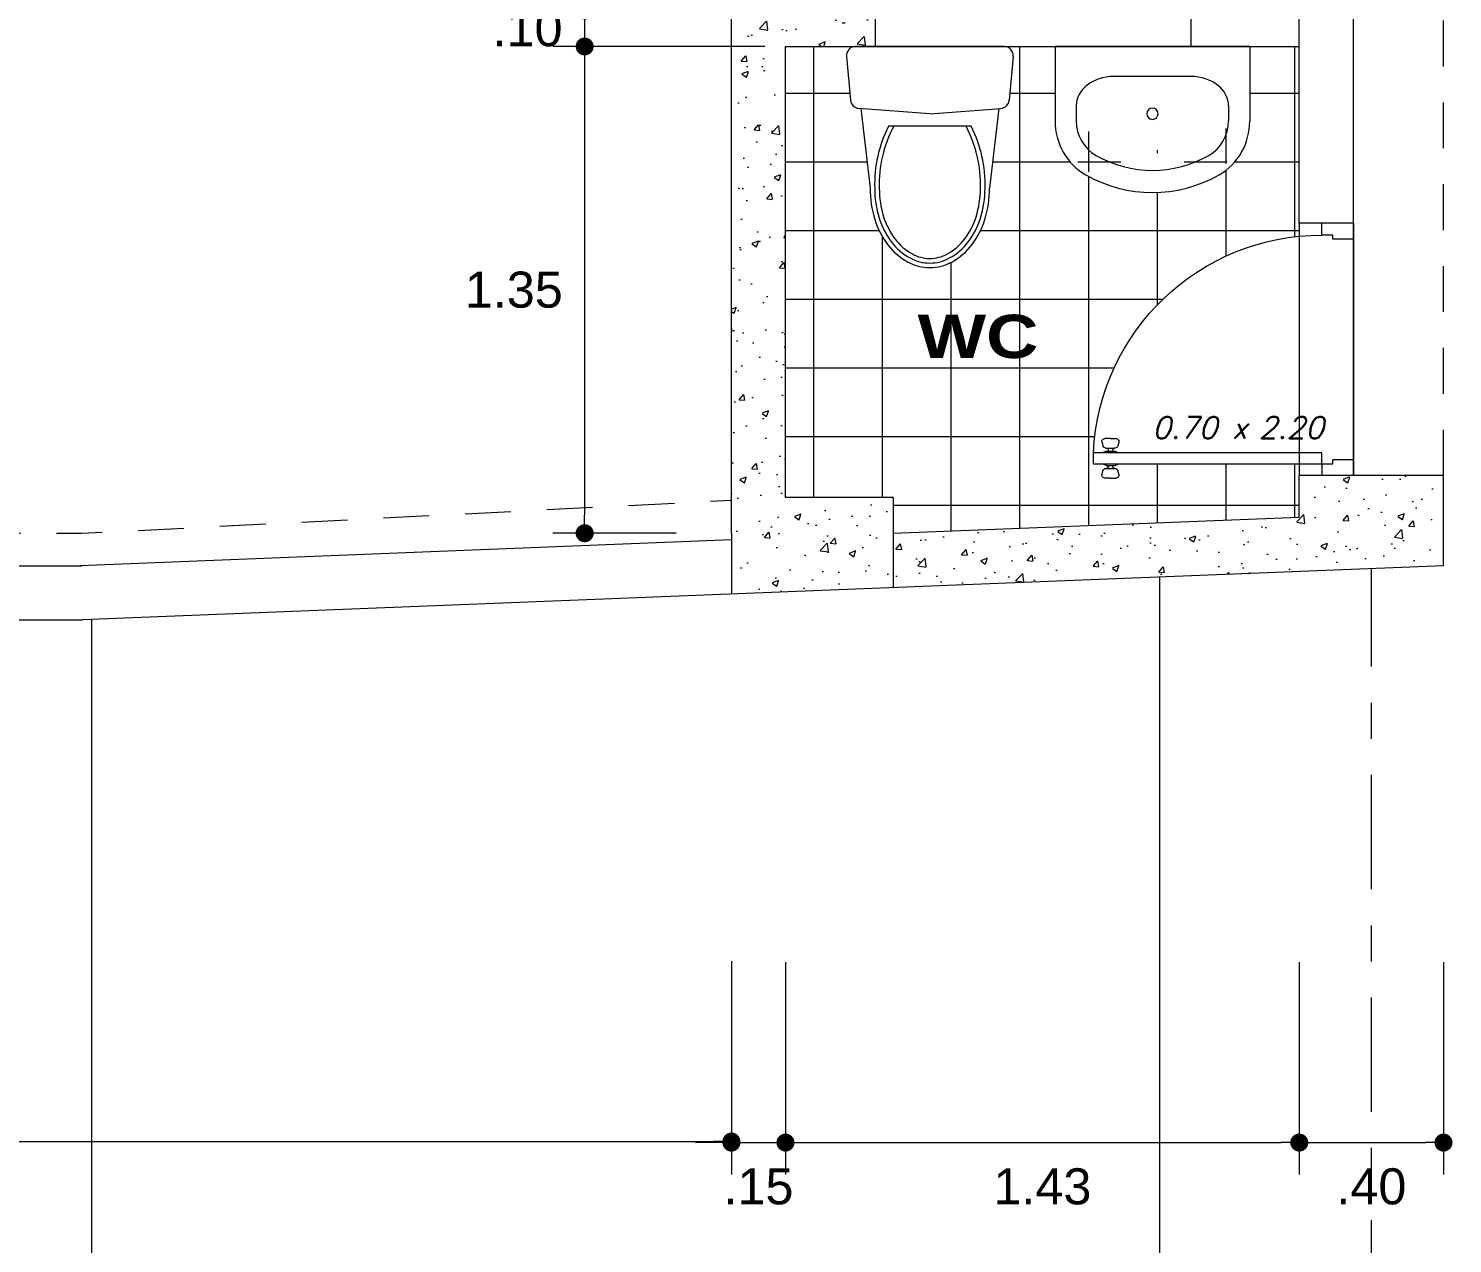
# Model space of a CAD drawing. Header units: millimetres. Extents: x 2178 to 2304, y 1220 to 1359.
# Drawn here: x 2208.302 to 2212.251, y 1328.93 to 1332.3 of the extents above; entities that cross this region are included whole.
import ezdxf
from ezdxf.enums import TextEntityAlignment as Align

# ---------------------------------------------------------------- set-up
doc = ezdxf.new("R2010")
doc.units = ezdxf.units.MM
doc.linetypes.add('CENTER', pattern=[50.800000000000004, 31.75, -6.35, 6.35, -6.35])
doc.linetypes.add('HIDDEN', pattern=[9.524999999999999, 6.35, -3.175])
doc.layers.get('0').update_dxf_attribs({"lineweight": 0})
for name, color, linetype, lineweight in [('carpinteria', 12, 'Continuous', 5), ('Ejes22', 50, 'CENTER', 9), ('Mobiliario', 52, 'Continuous', 5), ('PLUMA 1', 46, 'Continuous', 13), ('PLUMA 7', 10, 'Continuous', 0), ('PLUMA4', 160, 'Continuous', 40), ('PROY', 13, 'HIDDEN', 13), ('TEXTO', 5, 'Continuous', 18), ('TEXTOS', 42, 'Continuous', 13)]:
    doc.layers.add(name, color=color, linetype=linetype, lineweight=lineweight)
doc.layers.add('pisos....', color=7, linetype='Continuous', lineweight=5, true_color=0x7c7f7e)
doc.styles.add('ARIAL', font='arial.ttf')
doc.styles.add('ARIAL-N', font='arialbd.ttf')
doc.styles.add('SIMPLEX', font='simplex.shx', dxfattribs={"width": 1.2, "oblique": 15})
doc.dimstyles.new('RPM 50', dxfattribs={"dimtxt": 0.1, "dimasz": 0.05, "dimexe": 0.08849999999999973, "dimexo": 0.1535, "dimgap": 0.07099999999999997, "dimtad": 2, "dimtih": 1, "dimtoh": 1, "dimzin": 4, "dimdsep": 46, "dimtxsty": 'ARIAL', "dimblk": 'DOT', "dimcen": 0.4, "dimdle": 0.25, "dimclrd": 8, "dimclre": 8, "dimclrt": 9, "dimadec": 0, "dimazin": 0, "dimtfac": 1, "dimtix": 1, "dimtmove": 0, "dimatfit": 3, "dimldrblk": 'DOT', "dimfxl": 0.5, "dimfxlon": 1, "dimlwd": 0, "dimlwe": 0, "dimarcsym": 0})
pattern_1 = [(49.99999999999999, (1019.093095671087, -426.9564722311436), (0.182184668996004, -0.01593908553890309), [0.01905, -0.20955]), (355, (1019.093095671087, -426.9564722311436), (-0.03524342142496934, 0.1910568452390352), [0.01524, -0.16764058417]), (100.4514447, (1019.108277678087, -426.9578004846437), (0.1469412470903533, 0.1751177519121951), [0.01619000879999999, -0.1780902445999999]), (46.18420000000001, (1019.093095671087, -426.9056722311436), (0.2710790408921299, -0.04204232793272715), [0.028575, -0.314325]), (96.63555760999992, (1019.115685571087, -426.9091757311437), (0.237404134051503, 0.2474261245977215), [0.02428502314, -0.26713560816]), (351.1841511700001, (1019.093095671087, -426.9056722311436), (0.237404134064977, 0.2474261245855326), [0.02285996707, -0.25145973192]), (21, (1019.118495671087, -426.9183722311436), (0.1516143912691325, -0.1022651981870876), [0.01905, -0.20955]), (326.0000000000001, (1019.118495671087, -426.9183722311436), (0.06180202834764707, 0.1841879661223193), [0.01524, -0.16764]), (71.45144499999999, (1019.131130203687, -426.9268943310435), (0.2134164192787162, 0.08192276888590524), [0.0161900088, -0.1780899376]), (37.50000000000001, (1019.093095671087, -426.9564722311436), (0.003088603250591816, 0.0845550388731531), [0, -0.165608, 0, -0.17018, 0, -0.168275]), (7.499999999999999, (1019.093095671087, -426.9564722311436), (0.06681966251030574, 0.1001805748181195), [0, -0.09702799999999999, 0, -0.161798, 0, -0.06413500000000001]), (327.5, (1019.036453671087, -426.9564722311436), (0.1355905951668714, -0.005728743992673458), [0, -0.0635, 0, -0.19812, 0, -0.26289]), (317.5, (1019.011053671087, -426.9564722311436), (0.148129181386018, 0.02542649103333302), [0, -0.08255, 0, -0.131572, 0, -0.18669])]

# ---------------------------------------------------------------- blocks, each defined once
blk = doc.blocks.new('puerta de 0.80')
for p, q in [((0, 0.7578726278069325), (0, 0.8078726278070008)), ((0, 0.05787262780700075), (0, 0.8078726278070008)), ((0.06500000000005457, 0.7578726278069325), (0.06500000000005457, 0.770372627806978)), ((0.06500000000005457, 0.770372627806978), (0.1000000000000227, 0.770372627806978)), ((0.1000000000000227, 0.770372627806978), (0.1000000000000227, 0.8078726278070008)), ((0, 0.7578726278069325), (0.06500000000005457, 0.7578726278069325)), ((0.743372223558481, 0.1131570363396577), (0.7462233707656196, 0.1025164101029077)), ((0.7699992280930701, 0.1257452267906274), (0.753031481821381, 0.1257452267906274)), ((0.7820575276252839, 0.09510460055400927), (0.7558826290285197, 0.09510460055400927)), ((0.7558826290285197, 0.09510460055400927), (0.7579409285608563, 0.09510460055400927)), ((0.7699992280930701, 0.1257452267906274), (0.7869669743646455, 0.1257452267906274)), ((0.7841158271576205, 0.09510460055400927), (0.7820575276252839, 0.09510460055400927)), ((0.7966262326275455, 0.1131570363396577), (0.7937750854204069, 0.1025164101029077)), ((0, 0.007872627806932542), (0, 0.05787262780700075)), ((0, 0.05787262780700075), (0.06500000000005457, 0.05787262780700075)), ((0.06500000000005457, 0.04537262780695528), (0.06500000000005457, 0.05787262780700075)), ((0.1000000000000227, 0.04537262780695528), (0.06500000000005457, 0.04537262780695528)), ((0.1000000000000227, 0.08037262780703713), (0.8250000000000455, 0.08037262780703713)), ((0.1000000000000227, 0.04537262780695528), (0.1000000000000227, 0.08037262780703713)), ((0.8250000000000455, 0.04537262780695528), (0.1000000000000227, 0.04537262780695528)), ((0.1000000000000227, 0.04537262780695528), (0.1000000000000227, 0.007872627806932542)), ((0.7820575276252839, 0.08545825626470105), (0.7558826290285197, 0.08545825626470105)), ((0.762940928560738, 0.09010460055401381), (0.762940928560738, 0.08545825626470105)), ((0.8250000000000455, 0.04537262780695528), (0.7720000000000482, 0.04537262780695528)), ((0.7770575276252885, 0.09010460055401381), (0.7770575276252885, 0.08545825626470105)), ((0.8250000000000455, 0.08037262780703713), (0.8250000000000455, 0.04537262780695528)), ((0.743372223558481, 0.01258821927433473), (0.7462233707656196, 0.02322884551108473)), ((0.7699992280930701, 2.882325134123676e-08), (0.753031481821381, 2.882325134123676e-08)), ((0.7820575276252839, 0.04028699934929136), (0.7558826290285197, 0.04028699934929136)), ((0.7820575276252839, 0.03064065505998315), (0.7558826290285197, 0.03064065505998315)), ((0.7558826290285197, 0.03064065505998315), (0.7579409285608563, 0.03064065505998315)), ((0.762940928560738, 0.0356406550599786), (0.762940928560738, 0.04028699934929136)), ((0.7699992280930701, 2.882325134123676e-08), (0.7869669743646455, 2.882325134123676e-08)), ((0.7770575276252885, 0.0356406550599786), (0.7770575276252885, 0.04028699934929136)), ((0.7841158271576205, 0.03064065505998315), (0.7820575276252839, 0.03064065505998315)), ((0.7966262326275455, 0.01258821927433473), (0.7937750854204069, 0.02322884551108473))]:
    blk.add_line(p, q)
at = {"linetype": 'Continuous', "lineweight": 0}
for p, q in [((0.7558826290285197, 0.08545825626470105), (0.7419099796773025, 0.08037262780692345)), ((0.7558826290285197, 0.04028699934929136), (0.7419099796773025, 0.04537262780695528)), ((0.7820575276252839, 0.08545825626470105), (0.796030176976501, 0.08037262780692345)), ((0.7820575276252839, 0.04028699934929136), (0.796030176976501, 0.04537262780695528))]:
    blk.add_line(p, q, dxfattribs=at)
for centre, radius, start, end in [((0.1000000000000227, 0.04537262780695528), 0.725, 2.767078666097358, 90), ((0.753031481821381, 0.1157452267906365), 0.01, 90, 195.0000000000087), ((0.7558826290285197, 0.1051046005540002), 0.01, 195.0000000001698, 270), ((0.7579409285607426, 0.09010460055401381), 0.005, 0, 90), ((0.7820575276252839, 0.09010460055401381), 0.005, 90, 180), ((0.7841158271575068, 0.1051046005540002), 0.01, 270, 344.9999999998302), ((0.7869669743646455, 0.1157452267906365), 0.01, 344.9999999999912, 90), ((0.753031481821381, 0.01000002882324225), 0.01, 164.9999999999913, 270), ((0.7558826290285197, 0.02064065505999224), 0.01, 90, 164.9999999998302), ((0.7579409285607426, 0.0356406550599786), 0.005, 270, 0), ((0.7820575276252839, 0.0356406550599786), 0.005, 180, 270), ((0.7841158271575068, 0.02064065505999224), 0.01, 15.00000000016984, 90), ((0.7869669743646455, 0.01000002882324225), 0.01, 270, 15.00000000000872)]:
    blk.add_arc(centre, radius, start, end)
blk = doc.blocks.new('P')
at = {"style": 'SIMPLEX', "oblique": 15}
blk.add_text('x', height=0.06, dxfattribs=at).set_placement((-0.01697368369676155, 0.0255492955629677))
blk.add_attdef('L', text='', height=0.06, dxfattribs=at).set_placement((-0.057659880294743, 0.02554929556297481), align=Align.RIGHT)
blk.add_attdef('H', (0.05806964743619147, 0.02554929556297481), '', height=0.06, dxfattribs=at)
blk = doc.blocks.new('LAVATORIO')
at = {"layer": 'PLUMA 1', "linetype": 'Continuous', "lineweight": 20}
for p, q in [((-0.2999934783219942, 0.2071363636785648), (-0.2999934783219942, -0.02195454545901754)), ((-0.2999934783219942, 0.2071363636785648), (0.2999934783219942, 0.2071363636785648)), ((0.2999934783219942, 0.2071363636785648), (0.2999934783219942, -0.02195454545901754)), ((-0.1188260869807323, 0.1148181818415779), (0.1188260869807323, 0.1148181818415779)), ((-0.234782608743501, 0.02386363636850319), (-0.234782608743501, -0.02195454545901754)), ((0.234782608743501, 0.02386363636850319), (0.234782608743501, -0.02195454545901754))]:
    blk.add_line(p, q, dxfattribs=at)
blk.add_circle((0, 0), 0.01750000000356522, dxfattribs=at)
at = {"layer": 'PLUMA 1', "linetype": 'Continuous', "lineweight": 20, "extrusion": (0, 0, -1)}
for centre, major_axis, ratio, start_param, end_param in [((-0.1188260869807323, 0.02386363636850319), (0.1159565217627687, 2.11200665065676e-14), 0.7846746081733931, 3.141592653590338, 4.712388980384833), ((0.1188260869807323, 0.02386363636850319), (-0.1159565217627687, 9.952126509930016e-14), 0.7846746081733929, 1.570796326794223, 3.1415926535887), ((-0.1188521754517069, -0.02195454545901754), (2.795176774598603e-13, 0.1893818215381344), 0.9565217391304283, 3.638567482427635, 4.712388980383277), ((-0.1188521754517069, -0.02195454545901754), (-1.25662522260505e-12, 0.1212000033427651), 0.9565217391302343, 3.638567482442401, 4.712388980394607), ((0.1188521754517069, -0.02195454545901754), (1.256475748923904e-12, 0.1212000033427651), 0.9565217391302343, 1.57079632678498, 2.644617824737187), ((0.1188521754517069, -0.02195454545901754), (-2.791350386132135e-13, 0.1893818215381344), 0.9565217391304283, 1.570796326796306, 2.64461782475195), ((0, 0.2071363636785648), (-2.207522384136759e-16, 0.3818181859691521), 0.9565217391303741, 2.64461781258921, 3.638567494590378), ((0, 0.2071363636785648), (1.873049312265182e-16, 0.4500000041648561), 0.9565217391303545, 2.644617814432515, 3.638567492747071)]:
    blk.add_ellipse(centre, major_axis=major_axis, ratio=ratio, start_param=start_param, end_param=end_param, dxfattribs=at)
blk = doc.blocks.new('A$C17BD6781')
at = {"layer": 'Mobiliario', "linetype": 'Continuous'}
for p, q in [((0.0470258381902795, 0.2024778968581415), (0.07702583819028064, 0.4624778968581325)), ((0.4970258381902681, 0.2024778968581415), (0.467025838190267, 0.4624778968581325)), ((0.1371245447934086, 0.2600000207519599), (0.406927131587139, 0.2600000207519599)), ((0.2720258381902738, 0.2200000207519395), (0.04046188830088226, 0.2019667219995256)), ((0.2720258381902738, 0.2200000207519395), (0.5035897880796654, 0.2019667219995256)), ((2.658856601556181e-08, 0.03271609313324575), (0.01291432294007677, 0.1747733529997788)), ((0.5440516497919816, 0.03271609313324575), (0.5311373534404709, 0.1747733529997788)), ((0.0298768227825974, 2.075196903206233e-08), (0.5141748535979502, 2.075196903206233e-08))]:
    blk.add_line(p, q, dxfattribs=at)
for points in [[(0.467025838190267, 0.4624778968581325, 0.07568148098942781), (0.4514763274974598, 0.564619449634364, 0.08594715031423093), (0.409911660521658, 0.6457161817953931, 0.1060218382171382), (0.3436150782673906, 0.7032144903049868, 0.1264657149685374), (0.2720258381902738, 0.7216159645624032, 0.1264657149685252), (0.2004365981131571, 0.7032144903049868, 0.1060218382171112), (0.1341400158588897, 0.6457161817953931, 0.08594715031425326), (0.09257534888308783, 0.564619449634364, 0.07568148098944026), (0.07702583819028064, 0.4624778968581325, 0.07568148098943636)], [(0.4520258381902806, 0.4624778968581325, 0.0756814809893859), (0.4371558434836231, 0.5601558482174767, 0.08594715031428633), (0.3979260275471859, 0.6366970575473658, 0.1060218382171535), (0.3363817185640983, 0.6900737708649274, 0.1264657149685132), (0.2720258381902738, 0.7066159645624168, 0.1264657149686313), (0.2076699578163925, 0.6900737708648705, 0.1060218382170392), (0.1461256488333618, 0.6366970575473658, 0.08594715031415015), (0.1068958328969813, 0.5601558482175903, 0.07568148098951734), (0.092025838190267, 0.4624778968581325, 0.07568148098951734)], [(0.4370258381902659, 0.4624778968581325, 0.07568148098938046), (0.422835359469758, 0.5556922468005894, 0.08594715031429338), (0.3859403945727138, 0.6276779332993385, 0.1060218382171472), (0.3291483588608344, 0.6769330514248111, 0.1264657149685263), (0.2720258381902738, 0.6916159645624305, 0.1264657149686292), (0.2149033175196564, 0.6769330514248111, 0.1060218382170225), (0.1581112818078338, 0.6276779332993385, 0.08594715031417827), (0.1212163169108464, 0.5556922468007031, 0.07568148098950629), (0.1070258381902818, 0.4624778968581325, 0.07568148098950629)]]:
    blk.add_lwpolyline(points, format="xyb", dxfattribs=at)
for centre, radius, start, end in [((0.5137349313203856, 0.4501454030077241), 0.4218893808016409, 178.3249151335759, 206.7885795011672), ((0.5137349313203856, 0.4501454030077241), 0.4068893808016409, 178.3249151335759, 207.8601275501853), ((0.03031674506016202, 0.4501454030077241), 0.4068893808016409, 332.1398724498131, 1.675084866424104), ((0.03031674506016202, 0.4501454030077241), 0.4218893808016409, 333.2114204988328, 1.675084866424104), ((0.04279111913410816, 0.1720572806184748), 0.03, 94.45298473469602, 174.8055710922652), ((0.5012605572464395, 0.1720572806184748), 0.03, 5.194428907734862, 85.54701526530398), ((0.0298768227825974, 0.03000002075194175), 0.03, 174.8055710922652, 270), ((0.5141748535979502, 0.03000002075194175), 0.03, 270, 5.194428907734862)]:
    blk.add_arc(centre, radius, start, end, dxfattribs=at)
blk = doc.blocks.new('_DOT')
at = {"color": 0, "linetype": 'ByBlock'}
blk.add_line((-0.5, 0), (-1, 0), dxfattribs=at)
at = {"color": 0, "linetype": 'ByBlock', "const_width": 0.5}
blk.add_lwpolyline([(-0.25, 0, 1), (0.25, 0, 1)], format="xyb", close=True, dxfattribs=at)
blk = doc.blocks.new('*D959')
at = {"color": 8, "lineweight": 0, "transparency": 16777216}
for p, q in [((2205.05131320559, 1329.712459537358), (2205.05131320559, 1329.123959537358)), ((2210.25131320559, 1329.712459537358), (2210.25131320559, 1329.123959537358)), ((2205.10131320559, 1329.212459537358), (2210.20131320559, 1329.212459537358))]:
    blk.add_line(p, q, dxfattribs=at)
at = {"layer": 'Defpoints', "color": 0, "transparency": 16777216}
for p in [(2205.05131320559, 1330.899712895096), (2210.25131320559, 1330.881259522864), (2210.25131320559, 1329.212459537358)]:
    blk.add_point(p, dxfattribs=at)
at = {"color": 8, "lineweight": 0, "transparency": 16777216, "xscale": 0.05, "yscale": 0.05, "zscale": 0.05, "rotation": 180}
blk.add_blockref('_DOT', (2205.05131320559, 1329.212459537358), dxfattribs=at)
at = {"color": 8, "lineweight": 0, "transparency": 16777216, "xscale": 0.05, "yscale": 0.05, "zscale": 0.05}
blk.add_blockref('_DOT', (2210.25131320559, 1329.212459537358), dxfattribs=at)
at = {"color": 9, "transparency": 16777216, "insert": (2207.65131320559, 1329.090402238586), "char_height": 0.1, "attachment_point": 5, "style": 'ARIAL'}
blk.add_mtext('5.20', dxfattribs=at)
blk = doc.blocks.new('*D960')
at = {"color": 8, "lineweight": 0, "transparency": 16777216}
for p, q in [((2210.25131320559, 1329.709712895096), (2210.25131320559, 1329.121212895096)), ((2210.401313205591, 1329.709712895096), (2210.401313205591, 1329.121212895096)), ((2210.20131320559, 1329.209712895096), (2210.15131320559, 1329.209712895096)), ((2210.25131320559, 1329.209712895096), (2210.401313205591, 1329.209712895096)), ((2210.451313205591, 1329.209712895096), (2210.501313205591, 1329.209712895096))]:
    blk.add_line(p, q, dxfattribs=at)
at = {"layer": 'Defpoints', "color": 0, "transparency": 16777216}
for p in [(2210.401313205591, 1330.998998609382), (2210.25131320559, 1330.881259522864), (2210.401313205591, 1329.209712895096)]:
    blk.add_point(p, dxfattribs=at)
at = {"color": 8, "lineweight": 0, "transparency": 16777216, "xscale": 0.05, "yscale": 0.05, "zscale": 0.05}
blk.add_blockref('_DOT', (2210.25131320559, 1329.209712895096), dxfattribs=at)
at = {"color": 8, "lineweight": 0, "transparency": 16777216, "xscale": 0.05, "yscale": 0.05, "zscale": 0.05, "rotation": 180}
blk.add_blockref('_DOT', (2210.401313205591, 1329.209712895096), dxfattribs=at)
at = {"color": 9, "transparency": 16777216, "insert": (2210.32631320559, 1329.087655596324), "char_height": 0.1, "attachment_point": 5, "style": 'ARIAL'}
blk.add_mtext('.15', dxfattribs=at)
blk = doc.blocks.new('*D961')
at = {"color": 8, "lineweight": 0, "transparency": 16777216}
for p, q in [((2210.401313205591, 1329.709712895096), (2210.401313205591, 1329.121212895096)), ((2211.82631320559, 1329.709712895096), (2211.82631320559, 1329.121212895096)), ((2210.451313205591, 1329.209712895096), (2211.77631320559, 1329.209712895096))]:
    blk.add_line(p, q, dxfattribs=at)
at = {"layer": 'Defpoints', "color": 0, "transparency": 16777216}
for p in [(2211.82631320559, 1331.059514482398), (2210.401313205591, 1330.998998609382), (2211.82631320559, 1329.209712895096)]:
    blk.add_point(p, dxfattribs=at)
at = {"color": 8, "lineweight": 0, "transparency": 16777216, "xscale": 0.05, "yscale": 0.05, "zscale": 0.05, "rotation": 180}
blk.add_blockref('_DOT', (2210.401313205591, 1329.209712895096), dxfattribs=at)
at = {"color": 8, "lineweight": 0, "transparency": 16777216, "xscale": 0.05, "yscale": 0.05, "zscale": 0.05}
blk.add_blockref('_DOT', (2211.82631320559, 1329.209712895096), dxfattribs=at)
at = {"color": 9, "transparency": 16777216, "insert": (2211.11381320559, 1329.087621489912), "char_height": 0.1, "attachment_point": 5, "style": 'ARIAL'}
blk.add_mtext('1.43', dxfattribs=at)
blk = doc.blocks.new('*D962')
at = {"color": 8, "lineweight": 0, "transparency": 16777216}
for p, q in [((2211.82631320559, 1329.709712895096), (2211.82631320559, 1329.121212895096)), ((2212.22631320559, 1329.709712895096), (2212.22631320559, 1329.121212895096)), ((2211.876313205591, 1329.209712895096), (2212.17631320559, 1329.209712895096))]:
    blk.add_line(p, q, dxfattribs=at)
at = {"layer": 'Defpoints', "color": 0, "transparency": 16777216}
for p in [(2211.82631320559, 1331.059514482398), (2212.22631320559, 1331.059514482398), (2212.22631320559, 1329.209712895096)]:
    blk.add_point(p, dxfattribs=at)
at = {"color": 8, "lineweight": 0, "transparency": 16777216, "xscale": 0.05, "yscale": 0.05, "zscale": 0.05, "rotation": 180}
blk.add_blockref('_DOT', (2211.82631320559, 1329.209712895096), dxfattribs=at)
at = {"color": 8, "lineweight": 0, "transparency": 16777216, "xscale": 0.05, "yscale": 0.05, "zscale": 0.05}
blk.add_blockref('_DOT', (2212.22631320559, 1329.209712895096), dxfattribs=at)
at = {"color": 9, "transparency": 16777216, "insert": (2212.02631320559, 1329.087655596324), "char_height": 0.1, "attachment_point": 5, "style": 'ARIAL'}
blk.add_mtext('.40', dxfattribs=at)
blk = doc.blocks.new('*D1076')
at = {"color": 8, "lineweight": 0, "transparency": 16777216}
for p, q in [((2209.844313705364, 1332.399712895097), (2209.844313705364, 1332.449712895097)), ((2210.344313705364, 1332.349712895097), (2209.755813705364, 1332.349712895097)), ((2209.844313705364, 1332.349712895097), (2209.844313705364, 1332.249712895097)), ((2210.344313705364, 1332.249712895097), (2209.755813705364, 1332.249712895097)), ((2209.844313705364, 1332.199712895097), (2209.844313705364, 1332.149712895097))]:
    blk.add_line(p, q, dxfattribs=at)
at = {"layer": 'Defpoints', "color": 0, "transparency": 16777216}
for p in [(2210.651313205592, 1332.349712895097), (2209.844313705364, 1332.249712895097), (2210.651313205592, 1332.249712895097)]:
    blk.add_point(p, dxfattribs=at)
at = {"color": 8, "lineweight": 0, "transparency": 16777216, "xscale": 0.05, "yscale": 0.05, "zscale": 0.05}
for p, rotation in [((2209.844313705364, 1332.349712895097), 270), ((2209.844313705364, 1332.249712895097), 90)]:
    blk.add_blockref('_DOT', p, dxfattribs=dict(at, rotation=rotation))
at = {"color": 9, "transparency": 16777216, "insert": (2209.685898971394, 1332.299712895096), "char_height": 0.1, "attachment_point": 5, "style": 'ARIAL'}
blk.add_mtext('.10', dxfattribs=at)
blk = doc.blocks.new('*D1077')
at = {"color": 8, "lineweight": 0, "transparency": 16777216}
for p, q in [((2210.344313705364, 1332.249712895097), (2209.755813705364, 1332.249712895097)), ((2209.844313705364, 1332.199712895097), (2209.844313705364, 1330.949712895097)), ((2210.097813205591, 1330.899712895097), (2209.755813705364, 1330.899712895097))]:
    blk.add_line(p, q, dxfattribs=at)
at = {"layer": 'Defpoints', "color": 0, "transparency": 16777216}
for p in [(2210.651313205592, 1332.249712895097), (2209.844313705364, 1330.899712895097), (2210.251313205591, 1330.899712895097)]:
    blk.add_point(p, dxfattribs=at)
at = {"color": 8, "lineweight": 0, "transparency": 16777216, "xscale": 0.05, "yscale": 0.05, "zscale": 0.05}
for p, rotation in [((2209.844313705364, 1332.249712895097), 90), ((2209.844313705364, 1330.899712895097), 270)]:
    blk.add_blockref('_DOT', p, dxfattribs=dict(at, rotation=rotation))
at = {"color": 9, "transparency": 16777216, "insert": (2209.647768002771, 1331.574712895096), "char_height": 0.1, "attachment_point": 5, "style": 'ARIAL'}
blk.add_mtext('1.35', dxfattribs=at)

msp = doc.modelspace()

# ---------------------------------------------------------------- hatches: boundary and pattern name
h = msp.add_hatch()
h.set_pattern_fill('AR-SAND', color=256, scale=0.009000000000000001)
h.set_pattern_definition([(37.50000000000001, (0, 0), (-0.01440028166385641, 0.4404719135964082), [0, -0.3474720000000001, 0, -0.38862, 0, -0.3714750000000001]), (7.499999999999999, (0, 0), (0.4045709548242024, 0.6451425905115189), [0, -0.187452, 0, -0.3131820000000001, 0, -0.120015]), (327.5, (-0.281178, 0), (0.7118931332173122, 0.001293466210691186), [0, -0.1143, 0, -0.41148, 0, -0.5372100000000001]), (317.5, (-0.281178, 0), (0.6872008072250675, 0.2006363909314947), [0, -0.05715000000000001, 0, -0.269748, 0, -0.3086100000000001])])
h.paths.add_polyline_path([(2232.182974461064, 1343.987019787507), (2226.431313205591, 1343.979330515022), (2226.431313205591, 1339.769712895096), (2229.031313205591, 1339.769712895096, -1), (2229.511313205591, 1339.769712895096, -1), (2229.031313205591, 1339.769712895096), (2226.431313205591, 1339.769712895096), (2226.380327854285, 1336.644712895097), (2229.031313205591, 1336.644712895097, -1), (2229.511313205591, 1336.644712895097, -1), (2229.031313205591, 1336.644712895097), (2226.380327854285, 1336.644712895097), (2226.340355338862, 1334.194712895096), (2229.037712207929, 1334.194712895096, -0.05792422511702389), (2229.031313205591, 1334.249763543513, -1), (2229.511313205591, 1334.249763543513, -0.8904945671120889), (2229.037712207929, 1334.194712895096), (2226.340355338862, 1334.194712895096), (2226.27631320559, 1330.269435117319), (2229.031341468728, 1330.273118255473, -0.9834537548927721), (2229.511274236881, 1330.27375986729), (2232.201302616187, 1330.277356108494)])
h.paths.add_polyline_path([(2226.431313205591, 1343.979330515022), (2222.02631320559, 1343.973441565066), (2222.02631320559, 1339.769712895096), (2226.431313205591, 1339.769712895096)])
h.paths.add_polyline_path([(2222.02631320559, 1343.973441565066), (2217.32631320559, 1343.967158235941), (2217.32631320559, 1339.769712895096), (2222.02631320559, 1339.769712895096)])
h.paths.add_polyline_path([(2217.32631320559, 1343.967158235941), (2215.58621333265, 1343.964831933768, -0.9785559481343978), (2215.10632651686, 1343.964190383384), (2212.37491100412, 1343.960538812609), (2212.231345879911, 1340.394712895096), (2215.106262970665, 1340.394712895096, -1), (2215.586262970665, 1340.394712895096, -1), (2215.106262970665, 1340.394712895096), (2212.231345879911, 1340.394712895096), (2212.22631320559, 1340.269712895096), (2212.22631320559, 1339.769712895096), (2212.751313205591, 1339.769712895096), (2217.32631320559, 1339.769712895096)])
h.paths.add_polyline_path([(2213.996396667805, 1342.015790657715), (2214.318292984313, 1342.015790657715), (2214.318292984313, 1342.221861599053), (2213.996396667805, 1342.221861599053)], flags=24)
h.paths.add_polyline_path([(2213.989575385403, 1343.740756551303), (2214.233777295363, 1343.740756551303), (2214.233777295363, 1343.94682749264), (2213.989575385403, 1343.94682749264)], flags=24)
h.paths.add_polyline_path([(2213.989575385403, 1339.915756551303), (2214.233777295363, 1339.915756551303), (2214.233777295363, 1340.12182749264), (2213.989575385403, 1340.12182749264)], flags=24)
h.paths.add_polyline_path([(2213.989575385403, 1340.290756551303), (2214.233777295363, 1340.290756551303), (2214.233777295363, 1340.49682749264), (2213.989575385403, 1340.49682749264)], flags=24)
h.paths.add_polyline_path([(2214.996396667806, 1342.078290657715), (2215.318292984313, 1342.078290657715), (2215.318292984313, 1342.284361599053), (2214.996396667806, 1342.284361599053)], flags=24)
h.paths.add_polyline_path([(2214.672404853344, 1339.978290657715), (2214.916606763303, 1339.978290657715), (2214.916606763303, 1340.184361599052), (2214.672404853344, 1340.184361599052)], flags=24)
h = msp.add_hatch()
h.set_pattern_fill('AR-CONC', color=256, scale=0.001)
h.set_pattern_definition(pattern_1)
h.paths.add_polyline_path([(2210.401313205591, 1332.249712895096), (2210.651313205591, 1332.249712895096), (2210.651313205591, 1332.499712895096), (2210.25131320559, 1332.499712895096), (2210.25131320559, 1330.899712895096), (2210.25131320559, 1330.731141466525), (2210.70131320559, 1330.748998609382), (2210.70131320559, 1330.998998609382), (2210.401313205591, 1330.998998609382)])
h = msp.add_hatch()
h.set_pattern_fill('AR-CONC', color=256, scale=0.001)
h.set_pattern_definition(pattern_1)
h.paths.add_polyline_path([(2211.82631320559, 1331.059514482398), (2211.82631320559, 1330.943759522864), (2210.70131320559, 1330.899116665721), (2210.70131320559, 1330.748998609382), (2212.22631320559, 1330.809514482398), (2212.22631320559, 1331.059514482398)])
at = {"layer": 'pisos....'}
h = msp.add_hatch(dxfattribs=at)
h.set_pattern_fill('NET', color=256, scale=0.06)
h.set_pattern_definition([(0, (1019.093095671087, -426.9564722311436), (0, 0.1905), []), (90, (1019.093095671087, -426.9564722311436), (-0.1905, 1.166437552015814e-17), [])])
edge = h.paths.add_edge_path()
edge.add_line((2211.82631320559, 1331.723615656956), (2211.82631320559, 1331.759514482398))
edge.add_line((2211.82631320559, 1331.759514482398), (2211.82631320559, 1332.249712895096))
edge.add_line((2211.82631320559, 1332.249712895096), (2211.688950790171, 1332.249712895096))
edge.add_line((2211.688950790171, 1332.249712895096), (2211.688950790171, 1332.04340536721))
edge.add_ellipse((2211.525923617587, 1332.043531076873), major_axis=(-2.502032902658902e-13, 0.1704436393843569), ratio=0.9565217391305934, start_angle=208.4745602166174, end_angle=269.99999999991957, ccw=False)
edge.add_ellipse((2211.418956659681, 1332.249712895096), major_axis=(2.081165902565789e-16, 0.4050000037482276), ratio=0.9565217391312869, start_angle=151.5254391921269, end_angle=208.4745608078732, ccw=False)
edge.add_ellipse((2211.311989701774, 1332.043531076873), major_axis=(2.499907131296124e-13, 0.170443639384357), ratio=0.956521739130593, start_angle=90.00000000008038, end_angle=151.5254397833824, ccw=False)
edge.add_line((2211.148962529191, 1332.04340536721), (2211.148962529191, 1332.249712895096))
edge.add_line((2211.148962529191, 1332.249712895096), (2211.007521151584, 1332.249712895097))
edge.add_arc((2211.007521151584, 1332.224212895097), 0.02549999999999673, -5.1944289075498205, 90, ccw=False)
edge.add_line((2211.032916428349, 1332.221904233573), (2211.021939276451, 1332.101155562686))
edge.add_arc((2210.996543999686, 1332.10346422421), 0.02550000000009441, 274.4529847348701, 354.80557109245024, ccw=False)
edge.add_line((2210.998523845894, 1332.078041199036), (2210.992944488488, 1332.077606700406))
edge.add_line((2210.992944488488, 1332.077606700406), (2210.967444488488, 1331.856606700406))
edge.add_arc((2210.675683491868, 1331.856606700406), 0.291760996619687, -17.31191571585208, 0, ccw=False)
edge.add_arc((2210.737535967522, 1331.837327687371), 0.2269735820387948, 323.0387361214157, 342.6880842841864, ccw=False)
edge.add_arc((2210.776772713476, 1331.807802247405), 0.1778688588614339, 298.830754681469, 323.0387361213606, ccw=False)
edge.add_arc((2210.801694488488, 1331.762527289873), 0.1261879470156083, 270.0000000001032, 298.83075468145205, ccw=False)
edge.add_arc((2210.801694488488, 1331.762527289874), 0.1261879470160389, 241.1692453179555, 269.9999999998968, ccw=False)
edge.add_arc((2210.826616263499, 1331.807802247404), 0.1778688588609802, 216.9612638797091, 241.1692453179983, ccw=False)
edge.add_arc((2210.865853009454, 1331.837327687372), 0.2269735820391569, 197.3119157153069, 216.9612638796978, ccw=False)
edge.add_arc((2210.927705485108, 1331.856606700406), 0.2917609966197344, 180, 197.3119157153168, ccw=False)
edge.add_line((2210.635944488488, 1331.856606700406), (2210.610444488488, 1332.077606700406))
edge.add_line((2210.610444488488, 1332.077606700406), (2210.604865131082, 1332.078041199036))
edge.add_arc((2210.60684497729, 1332.10346422421), 0.02550000000009441, 185.1944289075498, 265.5470152651299, ccw=False)
edge.add_line((2210.581449700525, 1332.101155562686), (2210.570472548626, 1332.221904233573))
edge.add_arc((2210.595867825391, 1332.224212895097), 0.02549999999999673, 90, 185.1944289075498, ccw=False)
edge.add_line((2210.595867825391, 1332.249712895097), (2210.401313205591, 1332.249712895096))
edge.add_line((2210.401313205591, 1332.249712895096), (2210.401313205591, 1330.998998609382))
edge.add_line((2210.401313205591, 1330.998998609382), (2210.701313205591, 1330.998998609382))
edge.add_line((2210.70131320559, 1330.998998609382), (2210.70131320559, 1330.899116665721))
edge.add_line((2210.70131320559, 1330.899116665721), (2211.82631320559, 1330.943759522864))
edge.add_line((2211.82631320559, 1330.943759522864), (2211.82631320559, 1331.059514482398))
edge.add_line((2211.82631320559, 1331.059514482398), (2211.82631320559, 1331.092326982398))
edge.add_line((2211.82631320559, 1331.092326982398), (2211.327141973373, 1331.092326982398))
edge.add_line((2211.327141973373, 1331.092326982398), (2211.31491590519, 1331.087877057498))
edge.add_line((2211.31491590519, 1331.087877057498), (2211.311498750159, 1331.087877057498))
edge.add_arc((2211.312584350907, 1331.083608790496), 0.004404160781331933, 104.270162376789, 285.0289003012339)
edge.add_arc((2211.31491590519, 1331.070686506245), 0.008750000000019478, 14.99999999959772, 97.81332902532961, ccw=False)
edge.add_line((2211.32336775617, 1331.072951172889), (2211.325862509977, 1331.063640624932))
edge.add_arc((2211.317410658997, 1331.061375958287), 0.008749999999939015, -90, 15.0000000010358, ccw=False)
edge.add_line((2211.317410658997, 1331.052625958287), (2211.302563881009, 1331.052625958287))
edge.add_line((2211.302563881009, 1331.052625958287), (2211.287717103021, 1331.052625958287))
edge.add_arc((2211.287717103021, 1331.061375958287), 0.008749999999939015, 164.9999999989642, 270, ccw=False)
edge.add_line((2211.279265252041, 1331.063640624932), (2211.281760005847, 1331.072951172889))
edge.add_arc((2211.290211856828, 1331.070686506245), 0.008750000000019478, 90, 165.0000000004023, ccw=False)
edge.add_line((2211.290211856828, 1331.079436506245), (2211.292012868918, 1331.079436506245))
edge.add_arc((2211.292012868918, 1331.083811506245), 0.00437499999998181, 270, 360)
edge.add_line((2211.296387868918, 1331.083811506245), (2211.296387868918, 1331.087877057498))
edge.add_line((2211.296387868918, 1331.087877057498), (2211.292012868918, 1331.087877057498))
edge.add_line((2211.292012868918, 1331.087877057498), (2211.25443820559, 1331.092326982398))
edge.add_line((2211.25443820559, 1331.092326982398), (2211.25443820559, 1331.122951982398))
edge.add_line((2211.25443820559, 1331.122951982398), (2211.255177860932, 1331.122951982398))
edge.add_arc((2211.88881320559, 1331.092326982398), 0.6343750000001276, 95.65407666117898, 177.2329213338944, ccw=False)
h = msp.add_hatch(dxfattribs=at)
h.set_pattern_fill('AR-B816C', color=256, scale=0.001)
h.set_pattern_definition([(0, (0, 0), (0.2032, 0.2032), [0.396875, -0.009525]), (0, (-0.2032, 0.009525), (0.2032, 0.2032), [0.396875, -0.009525]), (90, (0, 0), (-0.2032, 0.2032), [-0.212725, 0.193675]), (90, (-0.009525, 0), (-0.2032, 0.2032), [-0.212725, 0.193675])])
h.paths.add_polyline_path([(2184.688438035058, 1328.983699252531), (2184.932639945017, 1328.983699252531), (2184.932639945017, 1329.189770193869), (2184.688438035058, 1329.189770193869)], flags=16)
h.paths.add_polyline_path([(2181.724983055522, 1330.939712895097), (2182.147643355658, 1330.939712895097), (2182.147643355658, 1331.299712895096), (2181.724983055522, 1331.299712895096)])
edge = h.paths.add_edge_path()
edge.add_arc((2183.27631320559, 1323.769435117318), 1.499999999999773, 179.9999999999913, 269.9999999999826)
edge.add_line((2183.27631320559, 1322.269435117319), (2235.820127780521, 1322.269435117315))
edge.add_line((2235.820127780521, 1322.269435117315), (2235.820127780524, 1325.269435117315))
edge.add_line((2235.820127780524, 1325.269435117315), (2232.20131320559, 1325.269435117319))
edge.add_line((2232.20131320559, 1325.269435117319), (2184.77631320559, 1325.269435117319))
edge.add_line((2184.77631320559, 1325.269435117319), (2184.77631320559, 1331.119712895096))
edge.add_line((2184.77631320559, 1331.119712895096), (2182.176313205589, 1331.119712895096))
edge.add_arc((2181.936313205589, 1331.119712895096), 0.2400000000002365, -131.81031489567113, 0, ccw=False)
edge.add_line((2181.776313205589, 1330.940827456896), (2181.776313205591, 1323.769435117319))

# ---------------------------------------------------------------- linework, layer by layer
msp.add_lwpolyline([(2210.25131320559, 1332.249712895096), (2210.25131320559, 1332.249712895096)], close=True)
for points in [[(2211.526313205591, 1332.249712895096), (2211.82631320559, 1332.249712895096)], [(2211.82631320559, 1331.759514482398), (2211.82631320559, 1331.059514482398)], [(2211.97631320559, 1331.759514482398), (2211.97631320559, 1331.059514482398)], [(2211.438813205591, 1330.778264482398), (2211.438813205591, 1325.269435117319)], [(2208.47631320559, 1330.659712895096), (2208.47631320559, 1325.269435117319)]]:
    msp.add_lwpolyline(points)
at = {"layer": 'Ejes22', "linetype": 'CENTER', "lineweight": 9, "ltscale": 0.01}
msp.add_lwpolyline([(2212.02631320559, 1328.059712895096), (2212.02631320559, 1330.801577974461)], dxfattribs=at)
at = {"layer": 'PLUMA 7'}
for points in [[(2211.82631320559, 1331.759514482398), (2211.82631320559, 1334.069712895095)], [(2211.97631320559, 1331.759514482398), (2211.97631320559, 1334.069712895095)], [(2210.25131320559, 1330.899712895096), (2210.25131320559, 1333.369712895095)], [(2210.651313205591, 1332.249712895096), (2210.651313205591, 1332.499712895096)], [(2211.526313205591, 1332.249712895096), (2211.526313205591, 1332.349712895096)], [(2210.401313205591, 1330.998998609382), (2210.401313205591, 1332.249712895096)], [(2210.401313205591, 1332.249712895096), (2211.526313205591, 1332.249712895096)], [(2211.97631320559, 1331.759514482398), (2211.82631320559, 1331.759514482398)], [(2211.82631320559, 1330.943759522864), (2211.82631320559, 1331.059514482398)], [(2212.22631320559, 1330.809514482398), (2212.22631320559, 1331.059514482398), (2211.82631320559, 1331.059514482398)], [(2210.70131320559, 1330.748998609382), (2210.70131320559, 1330.998998609382), (2210.401313205591, 1330.998998609382)], [(2211.82631320559, 1330.943759522864), (2210.70131320559, 1330.899116665721)], [(2210.25131320559, 1330.899712895096), (2210.25131320559, 1330.731141466525)], [(2210.25131320559, 1330.881259522864), (2208.445365505729, 1330.8095949316)], [(2205.20131320559, 1330.809712895096), (2208.448338185851, 1330.809712895096)], [(2212.22631320559, 1330.809514482398), (2208.45131320559, 1330.659712895096)], [(2195.451313205591, 1330.659712895096), (2208.45131320559, 1330.659712895096)]]:
    msp.add_lwpolyline(points, dxfattribs=at)
at = {"layer": 'PROY', "ltscale": 0.02, "flags": 128}
for points in [[(2212.22631320559, 1331.059514482398), (2212.22631320559, 1336.519712895097)], [(2205.20131320559, 1330.899712895096), (2208.448338185851, 1330.899712895096), (2210.25131320559, 1330.991372880946)]]:
    msp.add_lwpolyline(points, dxfattribs=at)

# ---------------------------------------------------------------- block references
at = {"layer": 'carpinteria', "xscale": -0.875, "yscale": 0.875, "zscale": 0.875}
msp.add_blockref('puerta de 0.80', (2211.97631320559, 1331.052625933067), dxfattribs=at)
at = {"layer": 'Mobiliario', "xscale": 0.8500000000000227, "yscale": 0.8500000000000227, "zscale": 0.8500000000000227, "rotation": 180}
msp.add_blockref('A$C17BD6781', (2211.032916450949, 1332.249712912736), dxfattribs=at)
at = {"layer": 'PLUMA4', "xscale": -0.9, "yscale": 0.9, "zscale": 0.9}
msp.add_blockref('LAVATORIO', (2211.418956659681, 1332.063290167786), dxfattribs=at)
at = {"layer": 'TEXTOS'}
msp.add_blockref('P', (2211.656191773298, 1331.13722332273), dxfattribs=at).add_auto_attribs({'H': '2.20', 'L': '0.70'})

# ---------------------------------------------------------------- texts
at = {"layer": 'TEXTO', "style": 'ARIAL-N', "width": 1.2}
msp.add_text('WC', height=0.12, dxfattribs=at).set_placement((2210.935315808061, 1331.385710726847), align=Align.CENTER)

# ---------------------------------------------------------------- dimensions: what is measured, and where the dimension line sits
for base, p1, p2, picture, middle in [((2209.844313705364, 1332.249712895097), (2210.651313205591, 1332.349712895096), (2210.651313205591, 1332.249712895097), '*D1076', (2209.685898971394, 1332.299712895096)), ((2209.844313705364, 1330.899712895097), (2210.651313205591, 1332.249712895097), (2210.25131320559, 1330.899712895096), '*D1077', (2209.647768002771, 1331.574712895096))]:
    dim = msp.add_linear_dim(base=base, p1=p1, p2=p2, angle=90, dimstyle='RPM 50', override={"dimtmove": 1})
    dim.commit()
    dim.dimension.update_dxf_attribs({"geometry": picture, "text_midpoint": middle})
for base, p1, p2, picture, middle in [((2211.82631320559, 1329.209712895096), (2210.401313205591, 1330.998998609382), (2211.82631320559, 1331.059514482398), '*D961', (2211.11381320559, 1329.087621489912)), ((2212.22631320559, 1329.209712895096), (2211.82631320559, 1331.059514482398), (2212.22631320559, 1331.059514482398), '*D962', (2212.02631320559, 1329.087655596324)), ((2210.401313205591, 1329.209712895096), (2210.25131320559, 1330.881259522864), (2210.401313205591, 1330.998998609382), '*D960', (2210.32631320559, 1329.087655596324)), ((2210.25131320559, 1329.212459537358), (2205.05131320559, 1330.899712895096), (2210.25131320559, 1330.881259522864), '*D959', (2207.65131320559, 1329.090402238586))]:
    dim = msp.add_linear_dim(base=base, p1=p1, p2=p2, dimstyle='RPM 50', override={"dimtmove": 1})
    dim.commit()
    dim.dimension.update_dxf_attribs({"geometry": picture, "text_midpoint": middle})

doc.saveas('drawing.dxf')
